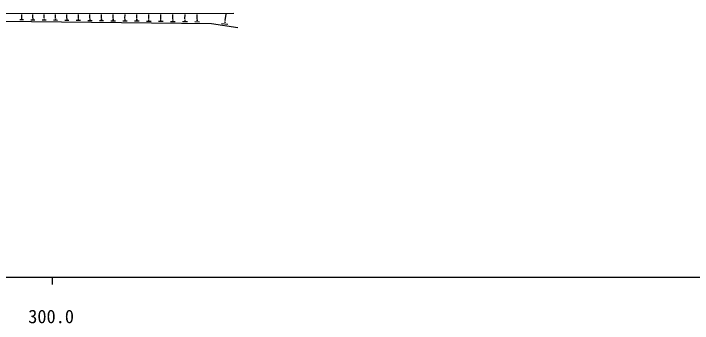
# Model space of a CAD drawing. Units: millimetres, scale not verified. Extents: x 40000 to 680000, y 20000 to 380000.
# Drawn here: x 362734 to 455170, y 198715 to 240889 of the extents above; entities that cross this region are included whole.
import ezdxf
from ezdxf.enums import TextEntityAlignment as Align

# ---------------------------------------------------------------- set-up
doc = ezdxf.new("R2010")
doc.units = ezdxf.units.MM
doc.header["$LTSCALE"] = 1000
doc.layers.add('M-BGD', color=7, linetype='Continuous', lineweight=25)
doc.layers.add('M-TTL-BAND', color=7, linetype='Continuous', lineweight=25)
doc.styles.add('ＭＳ ゴシック', font='')
doc.styles.get('ＭＳ ゴシック').set_extended_font_data('MS Gothic')

msp = doc.modelspace()

# ---------------------------------------------------------------- linework, layer by layer
at = {"layer": 'M-BGD'}
for p, q in [((392717, 240889), (361124, 240852)), ((363848, 240332), (363853, 240755)), ((365370, 240320), (365375, 240757)), ((366902, 240308), (366907, 240759)), ((368444, 240296), (368449, 240760)), ((369996, 240284), (370001, 240762)), ((371557, 240272), (371563, 240764)), ((373129, 240259), (373135, 240766)), ((374711, 240247), (374717, 240768)), ((376303, 240235), (376309, 240770)), ((377906, 240222), (377912, 240771)), ((379518, 240209), (379525, 240773)), ((381141, 240197), (381148, 240775)), ((382775, 240184), (382782, 240777)), ((384419, 240171), (384426, 240779)), ((386073, 240158), (386081, 240781)), ((387738, 240145), (387746, 240783)), ((391561, 239960), (391686, 240788)), ((361089, 239853), (389684, 239519)), ((364104, 240017), (363585, 240024)), ((363911, 240175), (363781, 240177)), ((363864, 240332), (363832, 240332)), ((365631, 240000), (365102, 240006)), ((365434, 240161), (365302, 240162)), ((365387, 240320), (365354, 240320)), ((367168, 239982), (366629, 239988)), ((366967, 240146), (366833, 240147)), ((366919, 240308), (366885, 240308)), ((368714, 239964), (368166, 239970)), ((368511, 240131), (368373, 240132)), ((368461, 240296), (368427, 240296)), ((370271, 239945), (369712, 239952)), ((370064, 240115), (369924, 240117)), ((370013, 240284), (369978, 240284)), ((371838, 239927), (371269, 239934)), ((371626, 240100), (371484, 240102)), ((371575, 240271), (371540, 240272)), ((373415, 239909), (372836, 239916)), ((373200, 240085), (373055, 240087)), ((373147, 240259), (373111, 240260)), ((375001, 239890), (374413, 239897)), ((374783, 240070), (374635, 240071)), ((374730, 240247), (374693, 240247)), ((376599, 239872), (375999, 239879)), ((376376, 240054), (376226, 240056)), ((376322, 240234), (376285, 240235)), ((378206, 239853), (377597, 239860)), ((377980, 240038), (377827, 240040)), ((377925, 240222), (377887, 240222)), ((379824, 239834), (379204, 239841)), ((379594, 240023), (379439, 240024)), ((379538, 240209), (379499, 240210)), ((381452, 239815), (380822, 239822)), ((381218, 240007), (381060, 240009)), ((381161, 240197), (381122, 240197)), ((383091, 239796), (382450, 239803)), ((382853, 239991), (382692, 239993)), ((382795, 240184), (382755, 240184)), ((384740, 239777), (384088, 239784)), ((384498, 239975), (384335, 239977)), ((384439, 240171), (384398, 240171)), ((386400, 239757), (385738, 239765)), ((386154, 239959), (385988, 239961)), ((386094, 240158), (386053, 240159)), ((388070, 239738), (387397, 239746)), ((387820, 239942), (387652, 239944)), ((387760, 240145), (387717, 240146)), ((389684, 239519), (393255, 238981)), ((391910, 239386), (391060, 239514)), ((391629, 239689), (391417, 239721)), ((391588, 239956), (391535, 239964))]:
    msp.add_line(p, q, dxfattribs=at)
at = {"layer": 'M-TTL-BAND'}
for p, q in [((40000, 205000), (579000, 205000)), ((368000, 205000), (368000, 204000))]:
    msp.add_line(p, q, dxfattribs=at)

# ---------------------------------------------------------------- texts
at = {"layer": 'M-TTL-BAND', "style": 'ＭＳ ゴシック'}
msp.add_text('300.0', height=1833, dxfattribs=at).set_placement((367844, 198195), align=Align.BOTTOM_CENTER)

doc.saveas('drawing.dxf')
